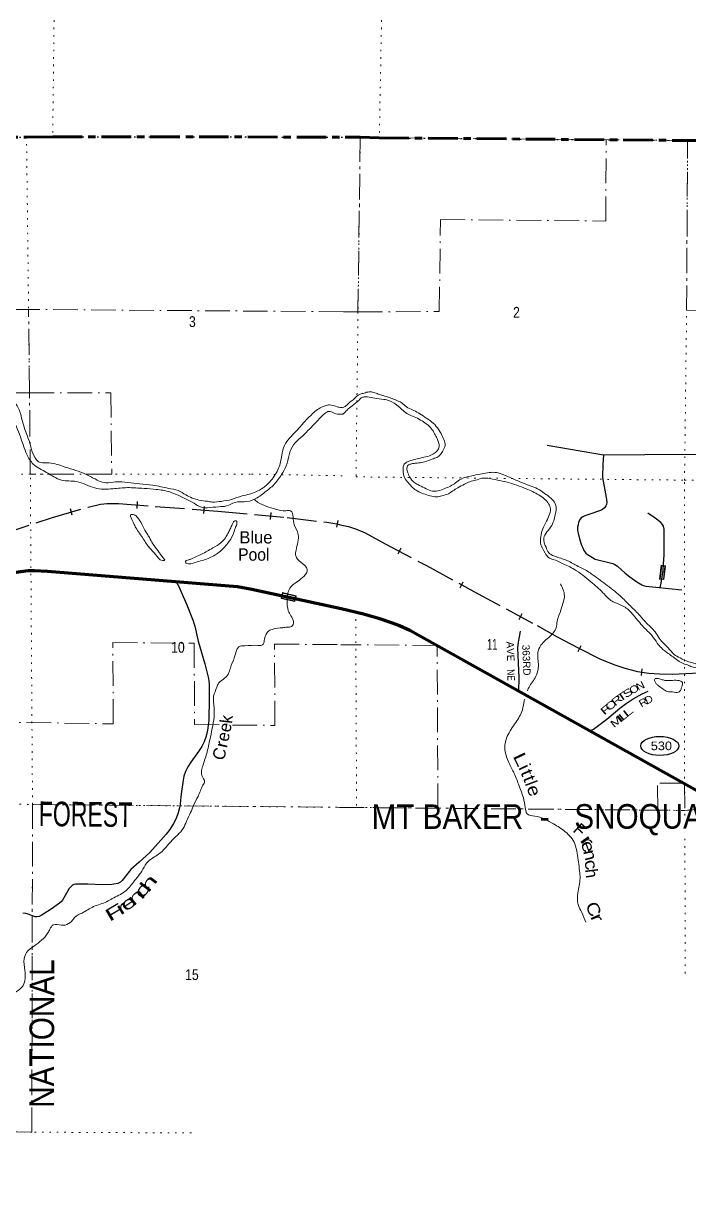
# Model space of a CAD drawing. Header units: feet. Extents: x -1048576 to 137166, y -268550 to 2097152.
# Drawn here: x -189268 to -178479, y 276659 to 295823 of the extents above; entities that cross this region are included whole.
import ezdxf
from ezdxf.enums import TextEntityAlignment as Align

# ---------------------------------------------------------------- set-up
doc = ezdxf.new("R2010")
doc.units = ezdxf.units.FT
doc.header["$LTSCALE"] = 80
for name, pattern in [('DOT_DASHED', [7.7, 5, -1.2, 0.3, -1.2]), ('DOTTED', [1.5, 0.3, -1.2]), ('LONG_DASH_SHORT_DASH', [9.9, 6, -1.2, 1.5, -1.2]), ('LONG_DASHED', [7.5, 6, -1.5])]:
    doc.linetypes.add(name, pattern=pattern)
for name, color, linetype, lineweight in [('11', 7, 'LONG_DASH_SHORT_DASH', 60), ('17', 7, 'Continuous', 25), ('23', 7, 'Continuous', 70), ('29', 7, 'Continuous', 25), ('31', 7, 'Continuous', 13), ('39', 7, 'Continuous', 13), ('44', 7, 'DOT_DASHED', 13), ('59', 7, 'Continuous', 13), ('6', 7, 'DOTTED', 25), ('63', 7, 'Continuous', 25), ('7', 7, 'DOTTED', 13)]:
    doc.layers.add(name, color=color, linetype=linetype, lineweight=lineweight)
doc.layers.add('30', color=7, linetype='Continuous')
doc.layers.add('41', color=7, linetype='Continuous')

msp = doc.modelspace()

# ---------------------------------------------------------------- linework, layer by layer
at = {"layer": '11'}
for points in [[(-214728.24, 294018.25), (-210210.8, 294028.61), (-210025.17, 294026.93), (-204867.38, 294007.08), (-204592.78, 294013.73), (-199779.82, 294006.8), (-199319.43, 294019.86), (-195737.51, 293996.31), (-194488.76, 293990.36), (-194016.31, 294001.16), (-189219.77, 293980.41), (-188795.9, 293984.1), (-184051.56, 293982.53)], [(-184051.56, 293982.53), (-183803.45, 293982.48), (-183494.89, 293971.05), (-178492.12, 293926.06), (-178296.34, 293925.41), (-173309.65, 293882.82), (-173030.7, 293881.64), (-168622.28, 293984.78), (-168383.75, 293999.28), (-167178.71, 294005.4), (-163060.64, 294013.29), (-162715.77, 294000.99), (-157671.45, 293920.65), (-157449.54, 293915.34), (-153375.78, 293903.46)]]:
    msp.add_lwpolyline(points, dxfattribs=at)
at = {"layer": '17'}
msp.add_ellipse((-178942.84, 284099.3), major_axis=(309.24, -1), ratio=0.500121, dxfattribs=at)
at = {"layer": '23'}
for points in [[(-205598.27, 286554.91), (-198788.31, 286387.37), (-198705.22, 286378.21), (-198653.18, 286372.3), (-198491.85, 286351), (-198316.38, 286331.62), (-198268.46, 286328.03), (-193270.97, 286214.62), (-193199.77, 286218.25), (-193125.54, 286227.79), (-192886.9, 286290.85), (-192568.66, 286383.44), (-192401.54, 286416.91), (-191057.26, 286688.75), (-189277.16, 286935.4), (-189187.45, 286945.94), (-189091.37, 286948.29), (-188881.53, 286936.77), (-185797.03, 286689.54), (-185565.24, 286643.51), (-184114.7, 286331.83)], [(-184114.7, 286331.83), (-183752.68, 286245.31), (-183508.53, 286172.93), (-183300.56, 286105.07), (-183169.44, 286055.31), (-183000.57, 285979.89), (-178050.04, 283215.59)]]:
    msp.add_lwpolyline(points, dxfattribs=at)
at = {"layer": '29'}
for points in [[(-180772.72, 288980.72), (-179854.97, 288824.35), (-178514.19, 288837.98), (-177153.81, 288818.91), (-176411.01, 288811.26), (-176334.31, 288807.81), (-176267.9, 288798.51), (-176192.01, 288784.09), (-175986.61, 288724.61), (-175747.31, 288647.71), (-175687.53, 288630.18), (-175583.27, 288612.14), (-175401.53, 288592.57), (-175030.63, 288561.47), (-174964.64, 288562.73), (-174818.31, 288579.78), (-174503.64, 288620.11)], [(-179857.68, 288824.32), (-179865.93, 288666.95), (-179872.14, 288459.94), (-179868.35, 288424.52), (-179848.18, 288313.01), (-179811.1, 288132.49), (-179804.94, 288100.22), (-179802.96, 288050.81), (-179807.12, 288019.27), (-179818.77, 287995.47), (-179840.51, 287963.85), (-179871.24, 287935.59), (-179905.74, 287920.37), (-180076.48, 287862.59), (-180156.75, 287835.38), (-180192.32, 287819.57), (-180216.84, 287804.57), (-180233.83, 287778.06), (-180259.52, 287730.63), (-180269.41, 287690.37), (-180279.28, 287651.57), (-180279.28, 287594.26), (-180267.92, 287550.92), (-180245.68, 287461.83), (-180210.92, 287355.89), (-180194.3, 287313.6), (-180174.53, 287272.1), (-180140.56, 287229.31), (-180117.22, 287206.87), (-180036.18, 287155.49), (-179988.88, 287133.56), (-179771.88, 287077.02), (-179706.11, 287060.61), (-179671.52, 287044.85), (-179631.01, 287017.13), (-179504.47, 286906.39), (-179427.43, 286843.21), (-179315.25, 286765.49), (-179235.72, 286716.71), (-179209.4, 286702.92), (-179170.5, 286693), (-179005.97, 286676.94), (-178584.83, 286632.79)], [(-178937.18, 286669.73), (-178922.04, 286740.05), (-178889.85, 286947.95), (-178879.91, 287056.5), (-178872.06, 287195.01), (-178869.4, 287409.91), (-178869.59, 287620.06), (-178879.96, 287665.4), (-178898.5, 287695.35), (-178927.39, 287726.67), (-179017.74, 287798.59), (-179135.37, 287879.56)], [(-186796.25, 286769.63), (-186779.96, 286743.16), (-186752.84, 286696.21), (-186620.36, 286389.03), (-186515.06, 286128.31), (-186503.88, 286092.2), (-186489.93, 286045.17), (-186433.74, 285800.13), (-186328.47, 285430.72), (-186267.58, 285196.36), (-186260.16, 285150.8), (-186255.98, 285115.15), (-186254.8, 284845.58), (-186261.78, 284538.97), (-186263.95, 284516.33), (-186267.58, 284473.23), (-186281.11, 284355.29), (-186302.38, 284260.55), (-186335.25, 284163.88), (-186375.85, 284092.34), (-186431.26, 284009.66), (-186555.03, 283837.78), (-186604, 283761.71), (-186638.12, 283685.48), (-186665.87, 283610.9), (-186678.65, 283544.65), (-186708.37, 283320.8), (-186729.08, 283162.24)], [(-181229.33, 284990.85), (-181225.45, 285202.48), (-181244.73, 285693.84), (-181234.99, 285784.59), (-181217.22, 285873.17), (-181201.43, 285963.8)], [(-180073.14, 284345.26), (-180021.22, 284374.02), (-179804.26, 284535.7), (-179591.04, 284713.62), (-179486.79, 284789.72), (-179376.32, 284863.22), (-179229.45, 284945.37), (-179133.75, 284990.08)], [(-186729.08, 283162.24), (-186738.14, 283092.91), (-186758.68, 283013.44), (-186793.27, 282921.99), (-186836.02, 282841.36), (-186895.96, 282744.69), (-186952.62, 282667.8), (-187219.64, 282368.79), (-187391.61, 282211.8), (-187526.27, 282095.05), (-187551.25, 282068.76), (-187666.63, 281916.96), (-187696.41, 281888.17), (-187736.05, 281865.49), (-187835.21, 281848.83), (-187982.63, 281843.01), (-188222.62, 281854.79), (-188398.2, 281855.47), (-188427.27, 281855.3), (-188452.41, 281849.49), (-188471.74, 281837.89), (-188494.94, 281820.49), (-188526.41, 281786.72), (-188638.02, 281596.2), (-188654.87, 281572.47), (-188682.49, 281547.87), (-188820.26, 281449.73), (-188985.36, 281345.17), (-189016.99, 281331.32), (-189055.66, 281323.58), (-189078.49, 281326.4), (-189192.88, 281368.58), (-189233.54, 281379.65), (-189279.42, 281384.05)]]:
    msp.add_lwpolyline(points, dxfattribs=at)
at = {"layer": '31'}
for p, q in [((-178945.96, 286806.63), (-178919.02, 287032.27)), ((-178919.02, 287032.27), (-178851.32, 287024.19))]:
    msp.add_line(p, q, dxfattribs=at)
msp.add_lwpolyline([(-178851.32, 287024.19), (-178878.26, 286798.55), (-178945.96, 286806.63)], dxfattribs=at)
msp.add_lwpolyline([(-178937.06, 286813.62), (-178912.02, 287023.37), (-178860.21, 287017.19), (-178885.25, 286807.44)], close=True, dxfattribs=at)
at = {"layer": '39'}
for points in [[(-139726.18, 284721.75), (-139786.61, 284683.23), (-139865.18, 284636.58), (-139935.68, 284589.96), (-139981.99, 284555.51), (-140024.23, 284506.92), (-140030.24, 284490.75), (-140030.24, 284490.75), (-140086.75, 284492.64)], [(-193609.35, 288066.48), (-193351.53, 288142.17), (-193152, 288229.12), (-193057.07, 288233.3), (-192920.67, 288192.19), (-192834.01, 288186.42), (-192702.36, 288210.07), (-192572.99, 288320.65), (-192415.33, 288432.69), (-192294.56, 288517.17), (-192103.43, 288588.13), (-191941.72, 288601.07), (-191856.8, 288609.49), (-191659.14, 288603.53), (-191371.25, 288569.51), (-191274.13, 288581.72), (-191176.45, 288622.21), (-191115.11, 288661.4), (-191038.64, 288750.81), (-190975.21, 288794), (-190704.43, 288911.86), (-190475.97, 289032.6), (-190347.29, 289108.84), (-190222.2, 289207.38), (-190080.11, 289348.02), (-189995.49, 289441.3), (-189872.54, 289533.83), (-189778.99, 289669.37), (-189682.1, 289770.49), (-189575.15, 289770.38), (-189449.28, 289707.26), (-189339.33, 289555.54), (-189280.99, 289346.25), (-189179.95, 289053.27), (-189057.04, 288743.68), (-189023.4, 288710.68), (-188886.51, 288693.81), (-188635.33, 288640.31), (-188296.61, 288524.45), (-188126.73, 288442.26), (-188054.85, 288404.46), (-187926.35, 288371.59), (-187776.75, 288384.78), (-187575.14, 288374.7), (-187385.85, 288354.77), (-187168.35, 288332.25), (-186915.11, 288280.73), (-186760.44, 288245.32), (-186634.73, 288174.12), (-186422.49, 288091.08), (-186285.69, 288070.17), (-186203.18, 288058.43), (-186057.65, 288069.68), (-185893.56, 288100.76), (-185720.87, 288157.94), (-185605.28, 288185.95), (-185499.56, 288224.26), (-185379.2, 288288.54), (-185253.7, 288407.28), (-185128.59, 288606.86), (-185078, 288813.98), (-185034.35, 288976.78), (-184850.21, 289201.45), (-184728.38, 289338.45), (-184596.46, 289475.24), (-184432.55, 289597.26), (-184373.56, 289620.33), (-184300.57, 289637.07), (-184176.15, 289602.26), (-184115.8, 289592.98), (-184087.62, 289589.76)], [(-184088.69, 289487.17), (-184076.88, 289493.19), (-184035.9, 289532.35), (-183958.6, 289601.89), (-183855.71, 289684.28), (-183814.4, 289723.7), (-183787.54, 289749.33), (-183740.76, 289764.37), (-183688.26, 289765.13), (-183569.72, 289742.09), (-183420.77, 289724.38), (-183328.51, 289699.95), (-183183.27, 289611.62), (-183028.86, 289484.67), (-182930.93, 289443.94), (-182825.26, 289388.88), (-182731.8, 289330.07), (-182650.87, 289253.38), (-182596.41, 289167.22), (-182555.88, 289089.47), (-182533.17, 289026.3), (-182524.77, 288955.38), (-182552.49, 288893.41), (-182614.32, 288840.34), (-182706.11, 288800.11), (-182833.93, 288772.86), (-182927.35, 288748.83), (-182998.54, 288726.29), (-183072.03, 288691.68), (-183101.34, 288647.94), (-183109.27, 288569.33), (-183085.75, 288455.62), (-183027.16, 288373.4), (-182950.41, 288290.75), (-182878.99, 288238.53), (-182777.12, 288193.66), (-182666.94, 288158.7), (-182568.43, 288142.2), (-182479.23, 288158.25), (-182373.41, 288194.1), (-182301.7, 288238.85), (-182221.72, 288291.49), (-182111.38, 288347.44), (-182023.62, 288387.77), (-181934.23, 288411.9), (-181826.49, 288443.66), (-181735.66, 288443.51), (-181576.87, 288415.46), (-181420.29, 288379.39), (-181109.97, 288272.96), (-180906.47, 288173.13), (-180813.2, 288106.24), (-180746.39, 288029.89), (-180716.09, 287946.33), (-180740.94, 287835.8), (-180796.24, 287717.92), (-180842.84, 287626.09), (-180874.26, 287493.5), (-180876.73, 287390.52), (-180801.86, 287229.11), (-180749.03, 287159.15), (-180675.12, 287127.08), (-180527.28, 287062.93), (-180327.77, 286965.21), (-180060.11, 286762.82), (-179864.49, 286586.41), (-179714.41, 286447.45), (-179644.52, 286415.47), (-179504.8, 286349.49), (-179374.51, 286227.17), (-179274.42, 286107.59), (-179166.22, 285989.83), (-179065.8, 285884.39), (-178983.77, 285769.28), (-178917.01, 285690.91), (-178806.12, 285601.37), (-178649.4, 285486.5), (-178561.8, 285435.91), (-178473.71, 285405.52), (-178403.73, 285377.58), (-178308.77, 285381.37), (-178240.04, 285385.78), (-178168.27, 285432.55), (-178085.65, 285511.39), (-178008.98, 285594.42), (-177872.74, 285720.46), (-177762.12, 285788.53), (-177665.61, 285856.93), (-177582.13, 285887.26), (-177486.83, 285905.18), (-177373.43, 285920.65), (-177270.54, 285918.19)], [(-184087.62, 289589.76), (-184080.91, 289590.9), (-184058.95, 289602.62), (-184038.96, 289617.95), (-183950.28, 289696.65), (-183890.62, 289743.71), (-183845.18, 289787.07), (-183806.32, 289808.37), (-183741.28, 289827.01), (-183662.07, 289847.34), (-183583.59, 289837.38), (-183511.54, 289811.41), (-183439.4, 289789.48), (-183367.26, 289767.55), (-183287.19, 289739.37), (-183197.28, 289700.85), (-183119.57, 289658.58), (-183076.11, 289619.15), (-182980.48, 289566.35), (-182884.71, 289519.61), (-182785.29, 289456.62), (-182666.13, 289374.97), (-182575.26, 289291.98), (-182493.43, 289168.79), (-182445.27, 289072.68), (-182427.46, 288973.26), (-182461.71, 288891.24), (-182499.47, 288831.53), (-182561.2, 288782.5), (-182634.5, 288755.97), (-182756.65, 288712.42), (-182860.07, 288692.67), (-182930.87, 288686.28), (-182985.62, 288675.47), (-183028.47, 288656.29), (-183045.72, 288610.24), (-183031.46, 288531.1), (-182991.12, 288445.28), (-182934.07, 288383.3), (-182870.48, 288341.37), (-182760.78, 288286.21), (-182658.91, 288241.34), (-182541.86, 288240.56), (-182434.02, 288276.37), (-182340.16, 288318.57), (-182256.19, 288369.09), (-182167.9, 288431.63), (-181995.13, 288482.05), (-181857.13, 288513.09), (-181739.59, 288532.5), (-181622.34, 288539.8), (-181507.93, 288512.81), (-181384.02, 288461.36), (-181212.17, 288388.55), (-181046.17, 288323.96), (-180926.24, 288274.62), (-180812.99, 288199.18), (-180711.89, 288122), (-180639.47, 288027.33), (-180625.79, 287923.96), (-180648.38, 287823.48), (-180670.77, 287731.08), (-180733.9, 287623.49), (-180809.03, 287520.22), (-180825.28, 287431.71), (-180789.51, 287323.78), (-180743.21, 287233.77), (-180661.66, 287183.33), (-180573.57, 287152.93), (-180397.54, 287086.09), (-180313.92, 287037.61), (-180218.11, 286992.89), (-180054.95, 286894.03), (-179824.8, 286726.89), (-179587.16, 286535.32), (-179419.5, 286371.69), (-179261.83, 286212.35), (-179151.8, 286086.47), (-179017.76, 285951.93), (-178953.6, 285849.37), (-178807.98, 285692.34), (-178709.62, 285584.92), (-178614.09, 285528.08), (-178474.28, 285466.14), (-178368.04, 285435.32), (-178287.78, 285415.21), (-178249.06, 285430.45), (-178194.97, 285497.85), (-178115.46, 285615.15), (-178032.45, 285710.14), (-177897.09, 285799.84), (-177817.01, 285856.51), (-177704.27, 285928.57)], [(-195509.32, 289118.68), (-195363.96, 289121.84), (-195252.97, 289121.65), (-195142.71, 289085.11), (-195035.33, 289006.18), (-194911.6, 288937.04), (-194783.68, 288875.89), (-194643.9, 288802.39), (-194523.27, 288779.78), (-194460.37, 288796.71), (-194423.41, 288828.31), (-194353.54, 288790.54), (-194281.38, 288665.85), (-194220.44, 288585.83), (-194237.21, 288454.82), (-194330.31, 288341.5), (-194413.08, 288240.09), (-194455.91, 288117.68), (-194450.65, 287978.15), (-194425.73, 287913), (-194276.39, 287813.03), (-194075.48, 287768.62), (-193790.8, 287775.07), (-193609.27, 287870.47), (-193462.44, 287946.35), (-193312.81, 288060.57), (-193190.51, 288120.78), (-193051.69, 288099.83), (-192830.03, 288083.29), (-192757.21, 288091.94), (-192663.48, 288136.55), (-192558.6, 288233.47), (-192422.97, 288354.03), (-192304.22, 288438.56), (-192141.98, 288477.76), (-191991.77, 288521.24), (-191888.6, 288533.33), (-191674.9, 288523.02), (-191491.77, 288497.14), (-191316.43, 288485.57), (-191160.17, 288528.93), (-191062.12, 288587.6), (-190890.42, 288695.32), (-190846.96, 288749.01), (-190730.31, 288829.53), (-190478.09, 288927.56), (-190408.93, 288954.48), (-190356.15, 288969.59), (-190281.6, 288964.07), (-190144.14, 288975.47), (-190042.3, 289021.94), (-189941.94, 289094.71), (-189854.73, 289216.23), (-189800.2, 289318.2), (-189775.57, 289438.95), (-189742.5, 289577.71), (-189717.07, 289637.83), (-189623.74, 289662.24), (-189541.28, 289648.47), (-189475.1, 289527.93), (-189385.3, 289277.61), (-189319.93, 289116.67), (-189214.73, 288829.67), (-189110.91, 288674.03), (-188895.7, 288538.4), (-188652.04, 288412.31), (-188410.29, 288391.33), (-188113.73, 288286.41), (-187817.32, 288274.45), (-187582.87, 288292.01), (-187312.72, 288278.55), (-187117.25, 288264.55), (-186896.12, 288221.76), (-186628.09, 288103.26), (-186502.27, 288038.12), (-186382.45, 287975.11), (-186283.77, 287965.06), (-186101.81, 287981.65), (-185974.4, 287995.27), (-185833.98, 288053.1), (-185686.48, 288062.28), (-185520.17, 288103.43), (-185350.33, 288219.26), (-185206.63, 288339.66), (-185080.2, 288504.86), (-185004.68, 288646.82), (-184956.67, 288825.7), (-184888.82, 288988.03), (-184767.4, 289104.83), (-184654.12, 289217.75), (-184551.14, 289320.77)], [(-184551.14, 289320.77), (-184437.71, 289441.77), (-184384.24, 289491.23), (-184310.8, 289530.18), (-184226.65, 289500.21), (-184118, 289483.9), (-184088.69, 289487.17)], [(-186188.05, 284907.93), (-186132.67, 285052.31), (-186103.12, 285116.38), (-186004.58, 285199.29), (-185944.61, 285270.84), (-185912.48, 285363.15), (-185848.58, 285529.59), (-185805.5, 285664.12), (-185774.35, 285707.95), (-185677.11, 285726.22), (-185463.08, 285732.06), (-185388.23, 285740.68), (-185362.6, 285810.89), (-185338.62, 285899.32), (-185301.17, 285955.15), (-185235.84, 285992.24), (-185061.74, 286019.09), (-184994.97, 286027.86), (-184918.03, 286040.47), (-184888.32, 286112.63), (-184930.7, 286212.48), (-184971.43, 286294.12), (-184990.36, 286456.15), (-184977.79, 286579.16), (-184945.9, 286659.35), (-184824.68, 286766.05), (-184715.89, 286856.83), (-184672.35, 286914.57), (-184665.32, 286962.92), (-184769.91, 287080.18), (-184850.5, 287186.86), (-184846.61, 287279.73), (-184817.81, 287406.46), (-184809.23, 287531.57), (-184876.66, 287690.52), (-184894.35, 287814.14), (-184934.67, 287915.97), (-185011.33, 287917.5), (-185178.35, 287941.03), (-185320.72, 287986.3), (-185470.67, 288055.97), (-185522.22, 288101.45), (-185522.87, 288102.17)], [(-187225.9, 287482.78), (-187169.39, 287380.54), (-187090.9, 287269.86), (-187049.68, 287212.47), (-187008.38, 287159.11), (-186979.06, 287112.05), (-187011.41, 287108.65), (-187124.44, 287207.89), (-187223.23, 287312.91), (-187325.19, 287460.43), (-187444.7, 287638.61), (-187522.13, 287801.8), (-187533.29, 287848.5), (-187474.71, 287851.37), (-187417.11, 287805.77), (-187346.6, 287699.29), (-187284.58, 287572.78), (-187243.44, 287511.34), (-187225.85, 287482.7)], [(-186567.05, 287128.09), (-186379.71, 287211.25), (-186198.05, 287312.71), (-186063.08, 287400.95), (-185992.9, 287478.36), (-185938.49, 287574.26), (-185904.83, 287642.3), (-185873.11, 287714.41), (-185842.03, 287754.2), (-185817.87, 287751.7), (-185808.96, 287692.92), (-185834.47, 287628.77), (-185868.75, 287530.44), (-185954.31, 287390.7), (-186092.44, 287245.94), (-186274.14, 287142.46), (-186475.23, 287077.77), (-186628.79, 287068.7), (-186640.65, 287081.06), (-186630.03, 287107.12), (-186587.38, 287120.41), (-186567.05, 287128.09)], [(-181090.75, 284992.72), (-181076.47, 285029.39), (-180967.32, 285204.57), (-180911.62, 285423.47), (-180921.31, 285609.58), (-180871.92, 285733.66), (-180700.33, 285903.31), (-180615.67, 286066.96), (-180615.48, 286075.03), (-180560.46, 286265.66), (-180514.53, 286414.07), (-180492.75, 286565.08), (-180520.79, 286658.69), (-180555.37, 286732.25)], [(-178762.17, 285159.87), (-178707.56, 285164.62), (-178657.12, 285163.42), (-178602.9, 285152.02), (-178575.18, 285129.13), (-178586.91, 285060.72), (-178602.24, 285010.57), (-178637.45, 284973.03), (-178734.28, 284975.35), (-178824.92, 284983.58), (-178888.56, 285023.49), (-178965.98, 285077.87), (-178999.55, 285108.98), (-179022.79, 285149.95), (-179028.31, 285172.3), (-179015.68, 285194.22), (-178993.44, 285195.71), (-178945.22, 285186.48), (-178887.05, 285170.94), (-178830.76, 285161.51), (-178798.43, 285162.76), (-178762.17, 285159.87)], [(-192838.82, 276304.68), (-192832.67, 276351.42), (-192879.09, 276451.36), (-192941.03, 276581.91), (-193039.76, 276789.99), (-193173.73, 277051.3), (-193202.2, 277140.77), (-193198.43, 277227.59), (-193170.53, 277309.88), (-193079.65, 277413.14), (-192983.09, 277498.11), (-192896.24, 277601.45), (-192860.03, 277695.7), (-192805.18, 277813.83), (-192760.5, 277928.12), (-192673.53, 278037.52), (-192535.23, 278190.36), (-192450.28, 278299.8), (-192357.27, 278409.09), (-192229.3, 278550), (-192158.92, 278637.51), (-192046.02, 278732.25), (-191946.99, 278839.4), (-191885.61, 278880.61), (-191836.46, 278916), (-191731.08, 278938.15), (-191573.2, 278961.28), (-191469.34, 279007.7), (-191377.87, 279040.23), (-191250.09, 279072.04), (-191089.99, 279105.23), (-190930.02, 279132.35), (-190720.77, 279200.93), (-190602.31, 279271.31), (-190493.03, 279386.33), (-190410.58, 279471.58), (-190323.07, 279508.23), (-190264.36, 279517.16), (-190141.27, 279516.73), (-190025.43, 279556.86), (-189995.68, 279631.03), (-189928.48, 279761.04), (-189861.42, 279783.95), (-189713.63, 279807.28), (-189619.9, 279851.88), (-189602.66, 279906.1), (-189566.9, 279978.13), (-189433.57, 280084.59), (-189331.33, 280151.26), (-189275.64, 280210.77), (-189243.05, 280325.3), (-189246.5, 280454.69), (-189258.76, 280646.89), (-189218.36, 280749.14), (-189091.09, 280855.72), (-188976.2, 280948.41), (-188872.94, 281065.57), (-188841.5, 281123.54), (-188785.56, 281195.17), (-188658.56, 281188.6), (-188536.91, 281216.49), (-188491.8, 281251.96), (-188440.06, 281315.59), (-188319.53, 281387.96), (-188133.8, 281491.35), (-187920.28, 281571.97), (-187830.46, 281622.72), (-187622.29, 281737.79), (-187486.06, 281888.65), (-187330.48, 282097.72), (-187247.18, 282225.38), (-187144.81, 282298.11), (-186984.86, 282424.24), (-186889.82, 282533.49), (-186764.2, 282658.29), (-186679.41, 282759.65), (-186624.56, 282877.78), (-186557.11, 283019.9), (-186510.41, 283134.15), (-186436.83, 283280.19), (-186356.47, 283462.47), (-186332.89, 283530.71), (-186365.88, 283596.02), (-186377.88, 283701.34), (-186356, 283785.77), (-186288.98, 284006.71), (-186235.79, 284242.06), (-186197.71, 284429.23), (-186173.71, 284618.69), (-186183.87, 284814.89), (-186188.05, 284907.93)], [(-180143.63, 281241), (-180210.61, 281394.14), (-180268.04, 281524.82), (-180273.64, 281712.85), (-180237.64, 281952.42), (-180244.88, 282071.8), (-180284.52, 282355.61), (-180321.2, 282510.04), (-180477.96, 282707.75), (-180666.71, 282833.49), (-180972.47, 282962.03), (-181096.77, 282997.34), (-181126.54, 283103.11), (-181157.21, 283255.38), (-181234.67, 283477.46), (-181318.7, 283677.47), (-181397.5, 283843.01), (-181456.75, 284066.67), (-181417.92, 284255.66), (-181279.32, 284480.65), (-181173.43, 284688.24), (-181141.67, 284834.97), (-181134.91, 284858.75)]]:
    msp.add_spline(points, degree=3, dxfattribs=at)
at = {"layer": '44'}
for p, q in [((-178975.95, 283057.12), (-178979.89, 283497.17)), ((-178539.83, 283493.24), (-178979.89, 283497.17)), ((-178539.83, 283493.24), (-178535.9, 283053.19))]:
    msp.add_line(p, q, dxfattribs=at)
for points in [[(-153264.81, 310040.88), (-154650.22, 310048.4), (-154679.39, 304674.43), (-157385.76, 304692.74), (-157544.85, 299386.89), (-157671.45, 293920.65), (-157449.54, 293915.34), (-157435.8, 291260.11), (-162846.54, 291232.11), (-162715.77, 294000.99), (-163060.64, 294013.29), (-168383.75, 293999.28), (-168622.28, 293984.78), (-173030.7, 293881.64), (-173309.65, 293882.82), (-173229.6, 291151.32), (-178507.51, 291170.58), (-178492.12, 293926.06), (-183494.89, 293971.05), (-183803.45, 293982.48), (-183840.99, 291144.69), (-184074.96, 291146.5)], [(-184074.96, 291146.5), (-204893.79, 291297.9), (-204867.38, 294007.08)], [(-183840.99, 291144.69), (-182520.79, 291151.1), (-182501.07, 292642.06), (-179819.45, 292617.94), (-179812.1, 293933.43)], [(-197140.49, 291241.52), (-197146.23, 289891.56), (-194506.33, 289861.15), (-194504.13, 286560.83), (-193189.26, 287863.14), (-193191.86, 288523.24), (-191872.07, 288505.36), (-191866.43, 289830.92), (-189171.74, 289831.3), (-189187.4, 291183.68)], [(-190452.37, 284500.11), (-187812.03, 284457.61), (-187820.67, 285777.75), (-186500.56, 285765.41), (-186491.92, 284445.27), (-185189.9, 284433.1), (-185196.19, 285752.77), (-184119.55, 285743.16)], [(-182543.46, 283088.98), (-182556.05, 285729.2), (-184119.55, 285743.16)], [(-204885.28, 276412.03), (-204863.95, 277975.14), (-199707.6, 277983.6), (-194409.58, 277912.46), (-189133.95, 277831.66), (-189123.5, 283149.81), (-184141.35, 283103.25)], [(-184141.35, 283103.25), (-178533.96, 283053.17), (-177632.13, 283118.15), (-173132.54, 283107.76), (-173150.33, 281781.57), (-173158.25, 281099.69), (-173154.31, 280109.51), (-173166.39, 277748.38), (-168485.75, 277822.22), (-168512.47, 276107.76)]]:
    msp.add_lwpolyline(points, dxfattribs=at)
msp.add_lwpolyline([(-189171.74, 289831.3), (-187851.65, 289831.49), (-187836.38, 288511.18), (-189158.59, 288511.3)], close=True, dxfattribs=at)
at = {"layer": '59'}
for points in [[(-185066.26, 286587.59), (-184844.83, 286536.46), (-184866.31, 286443.46), (-185087.74, 286494.59)], [(-185078.14, 286500.58), (-185060.26, 286577.99), (-184854.42, 286530.46), (-184872.3, 286453.05)]]:
    msp.add_lwpolyline(points, close=True, dxfattribs=at)
at = {"layer": '6'}
for points in [[(-214728.24, 294018.25), (-210210.8, 294028.61), (-210025.17, 294026.93), (-204867.38, 294007.08), (-204592.78, 294013.73), (-199779.82, 294006.8), (-199319.43, 294019.86), (-194488.76, 293990.36), (-194016.31, 294001.16), (-189219.77, 293980.41), (-188795.9, 293984.1), (-184051.56, 293982.53)], [(-184051.56, 293982.53), (-183803.45, 293982.48), (-183494.89, 293971.05), (-178492.12, 293926.06), (-178296.34, 293925.41), (-173309.65, 293882.82), (-173033.13, 293882.26), (-168622.28, 293984.78), (-168383.75, 293999.28), (-163060.64, 294013.29), (-162715.77, 294000.99), (-157671.45, 293920.65), (-157449.54, 293915.34), (-153375.78, 293903.47)]]:
    msp.add_lwpolyline(points, dxfattribs=at)
at = {"layer": '63'}
for p, q in [((-187426.92, 287954.21), (-187418.33, 288064.49)), ((-188477.84, 287843.05), (-188509.08, 287949.16)), ((-186341.9, 287873.08), (-186333.78, 287983.39)), ((-185259.39, 287776.37), (-185249.11, 287886.5)), ((-184186.56, 287649.35), (-184160.58, 287756.86)), ((-183190.38, 287216.93), (-183138.76, 287314.76)), ((-182184.59, 286667.22), (-182131.73, 286764.39)), ((-181227.5, 286149.8), (-181174.96, 286247.14)), ((-180269.72, 285631.46), (-180219.65, 285730.08)), ((-179241.8, 285241.9), (-179226.3, 285351.42))]:
    msp.add_line(p, q, dxfattribs=at)
at = {"layer": '63', "linetype": 'LONG_DASHED'}
for points in [[(-189635.78, 287532.54), (-188800.79, 287804.89), (-188222.1, 287975.26), (-188155.72, 287992.59), (-188084.66, 288009.55), (-188019.94, 288023.3), (-187963.99, 288030.88), (-187918.61, 288033.84), (-187842.61, 288035.45), (-187725.2, 288032.22), (-187132.73, 287986.06), (-186117.1, 287911.28), (-184989.01, 287805.97), (-184348.67, 287730.56), (-184214.14, 287709.9), (-184175.37, 287702.81), (-184148.07, 287696.21), (-184102.83, 287683.12)], [(-184101.59, 287682.9), (-183994.88, 287659.64), (-183862.72, 287619.42), (-183724.82, 287560.32), (-183400.23, 287379.8), (-182730.5, 287026.38), (-181961.35, 286607.92), (-180935.04, 286053.99), (-180606.39, 285870.36), (-180269.59, 285692.62), (-179914.8, 285512.49), (-179689.13, 285422.33), (-179511.16, 285361.57), (-179306.97, 285306.26), (-179118.27, 285279.57), (-178949.24, 285267.45), (-178735.66, 285262.34), (-178303.37, 285286.32)]]:
    msp.add_lwpolyline(points, dxfattribs=at)
at = {"layer": '7'}
for p, q in [((-189166.8, 289404.6), (-189219.77, 293980.41)), ((-189163.12, 289004.52), (-189166.8, 289404.6)), ((-185590.65, 288510.98), (-188249.79, 288511.22)), ((-185182.74, 288503.99), (-185590.65, 288510.98)), ((-184096.93, 288485.37), (-185078.9, 288502.21)), ((-183878.67, 286275.42), (-183863.53, 283100.77)), ((-178535.17, 282972.04), (-178543.62, 283916.12)), ((-178530.56, 280408.37), (-178534.74, 282688.94))]:
    msp.add_line(p, q, dxfattribs=at)
for points in [[(-183126.72, 322199.1), (-183145, 320943.32), (-183236.47, 315595.45), (-183294.1, 310058.87), (-183339.03, 304715.94), (-183392.42, 299357.05), (-183494.89, 293971.05)], [(-188536.29, 320894.32), (-188596.85, 315649.63), (-188608.62, 310165.81), (-188628.07, 304801.36), (-188731.86, 299357.76), (-188795.9, 293984.1)], [(-183803.45, 293982.48), (-183840.99, 291144.69), (-183872.7, 288466.38)], [(-178543.62, 283916.12), (-178541.1, 288413.51), (-178507.51, 291170.58), (-178492.12, 293926.06)], [(-189133.95, 277831.66), (-189123.5, 283149.81), (-189158.59, 288511.3), (-189160.47, 288716.23)], [(-188853.65, 288511.27), (-189158.59, 288511.3), (-190367.42, 288511.13)], [(-183872.7, 288466.38), (-178541.1, 288413.51), (-173173.9, 288414.34), (-172708.01, 288419.98)], [(-214830.54, 283392.83), (-210272.93, 283348.67), (-204882.91, 283336.31), (-199783.82, 283307.52), (-194491.15, 283270.84), (-189123.5, 283149.81), (-184141.35, 283103.25)], [(-153449.34, 283208.31), (-157495.17, 283222.37), (-163007.62, 283225.01), (-168410.79, 283239.18), (-173132.54, 283107.76), (-177632.13, 283118.15), (-178533.96, 283053.17), (-183863.53, 283100.77), (-184141.35, 283103.25)], [(-186545.02, 277818.5), (-189133.95, 277831.66), (-194409.58, 277912.46), (-199707.6, 277983.6), (-204863.95, 277975.14), (-210245.44, 277910.54), (-214883.08, 277936.18)]]:
    msp.add_lwpolyline(points, dxfattribs=at)

# ---------------------------------------------------------------- texts
at = {"layer": '17', "width": 1.1}
msp.add_text('530', height=140, dxfattribs=at).set_placement((-178916.8, 284030.99), align=Align.CENTER)
at = {"layer": '30'}
for s, p in [('AVE', (-181431.39, 285791.9)), ('363RD', (-181176.1, 285739.77))]:
    msp.add_text(s, height=120, rotation=272.247, dxfattribs=at).set_placement(p)
at = {"layer": '30', "width": 0.85}
msp.add_text('NE', height=120, rotation=272.247, dxfattribs=at).set_placement((-181421.02, 285342.63))
at = {"layer": '30'}
for s, rotation, width, p in [('T', 34.904, 1.7, (-179524.94, 284849.64)), ('S', 33.637, 1.45, (-179428.55, 284912.51)), ('O', 30.585, 1.2, (-179330.45, 284969.06)), ('N', 26.237, 1.15, (-179232.82, 285022.06)), ('F', 39.843, 1.75, (-179781.87, 284644.89)), ('O', 39.843, 1.45, (-179698.27, 284715.09)), ('R', 39.843, 1.5, (-179603.85, 284794.91)), ('R', 29.22, 1.2, (-179182.54, 284754.86)), ('D', 25.041, 1.1, (-179095.81, 284798.75)), ('I', 39.843, 1.2, (-179548.7, 284501.49)), ('L', 39.114, 1.85, (-179492.45, 284547.12)), ('L', 37.936, 1.8, (-179420.11, 284606.09)), ('M', 39.843, 1.4, (-179613.27, 284447.63))]:
    msp.add_text(s, height=120, rotation=rotation, dxfattribs=dict(at, width=width)).set_placement(p, align=Align.CENTER)
at = {"layer": '41'}
msp.add_text('Blue', height=200, dxfattribs=at).set_placement((-185765.18, 287385.48))
at = {"layer": '41', "width": 0.95}
msp.add_text('Pool', height=200, dxfattribs=at).set_placement((-185786.12, 287106.36))
at = {"layer": '41'}
for s, rotation, p in [('k', 83.387, (-185878.45, 284521.95)), ('e', 78.781, (-185900.59, 284383.33)), ('e', 78.219, (-185931.71, 284231.46)), ('C', 73.698, (-185994.78, 283943.9)), ('l', 290.772, (-181124.68, 283460.08)), ('F', 317.5, (-180306.13, 282663.51)), ('h', 277.382, (-180147.33, 282019.63))]:
    msp.add_text(s, height=200, rotation=rotation, dxfattribs=at).set_placement(p, align=Align.CENTER)
for s, rotation, width, p in [('r', 77.774, 1.15, (-185958.35, 284105.81)), ('L', 295.528, 1.4, (-181285.39, 283840.56)), ('i', 295.381, 1.15, (-181226.72, 283716.89)), ('t', 293.186, 1.2, (-181189.19, 283629.09)), ('t', 292.392, 1.15, (-181150.08, 283533.71)), ('e', 290.772, 1.2, (-181077.27, 283341.02)), ('r', 305.216, 1.85, (-180202.45, 282506.2)), ('e', 291.426, 1.25, (-180196.53, 282432.55)), ('n', 283.88, 1.15, (-180166.86, 282306.41)), ('c', 283.853, 1.2, (-180153.25, 282151.09)), ('h', 52.936, 1.8, (-187160.26, 281813.81)), ('n', 39.611, 1.9, (-187384.05, 281576.13)), ('c', 53.586, 1.9, (-187265.96, 281702.92)), ('F', 30.493, 1.8, (-187747.96, 281314.4)), ('r', 32.067, 1.75, (-187628.18, 281386.32)), ('e', 33.778, 1.6, (-187517.66, 281469.67)), ('C', 293.773, 1.2, (-180108.79, 281411.07)), ('r', 293.623, 1.45, (-180047.9, 281271.67))]:
    msp.add_text(s, height=200, rotation=rotation, dxfattribs=dict(at, width=width)).set_placement(p, align=Align.CENTER)
at = {"layer": '44'}
for s, rotation, width, p in [('FOREST', 359.45, 0.7, (-189023.42, 282798.68)), ('MT BAKER  -   SNOQUALMIE', 0.08, 0.9, (-183619.28, 282750.22)), ('NATIONAL ', 89.967, 0.9, (-188772.61, 278227.28))]:
    msp.add_text(s, height=400, rotation=rotation, dxfattribs=dict(at, width=width)).set_placement(p)
at = {"layer": '7'}
for s, width, p in [('2', 0.85, (-181324.17, 291050.1)), ('3', 0.85, (-186584.11, 290899.08)), ('10', 0.85, (-186874.08, 285612.89)), ('11', 0.65, (-181746.81, 285660.56)), ('15', 0.85, (-186646.31, 280299.86))]:
    msp.add_text(s, height=175, dxfattribs=dict(at, width=width)).set_placement(p)

doc.saveas('drawing.dxf')
